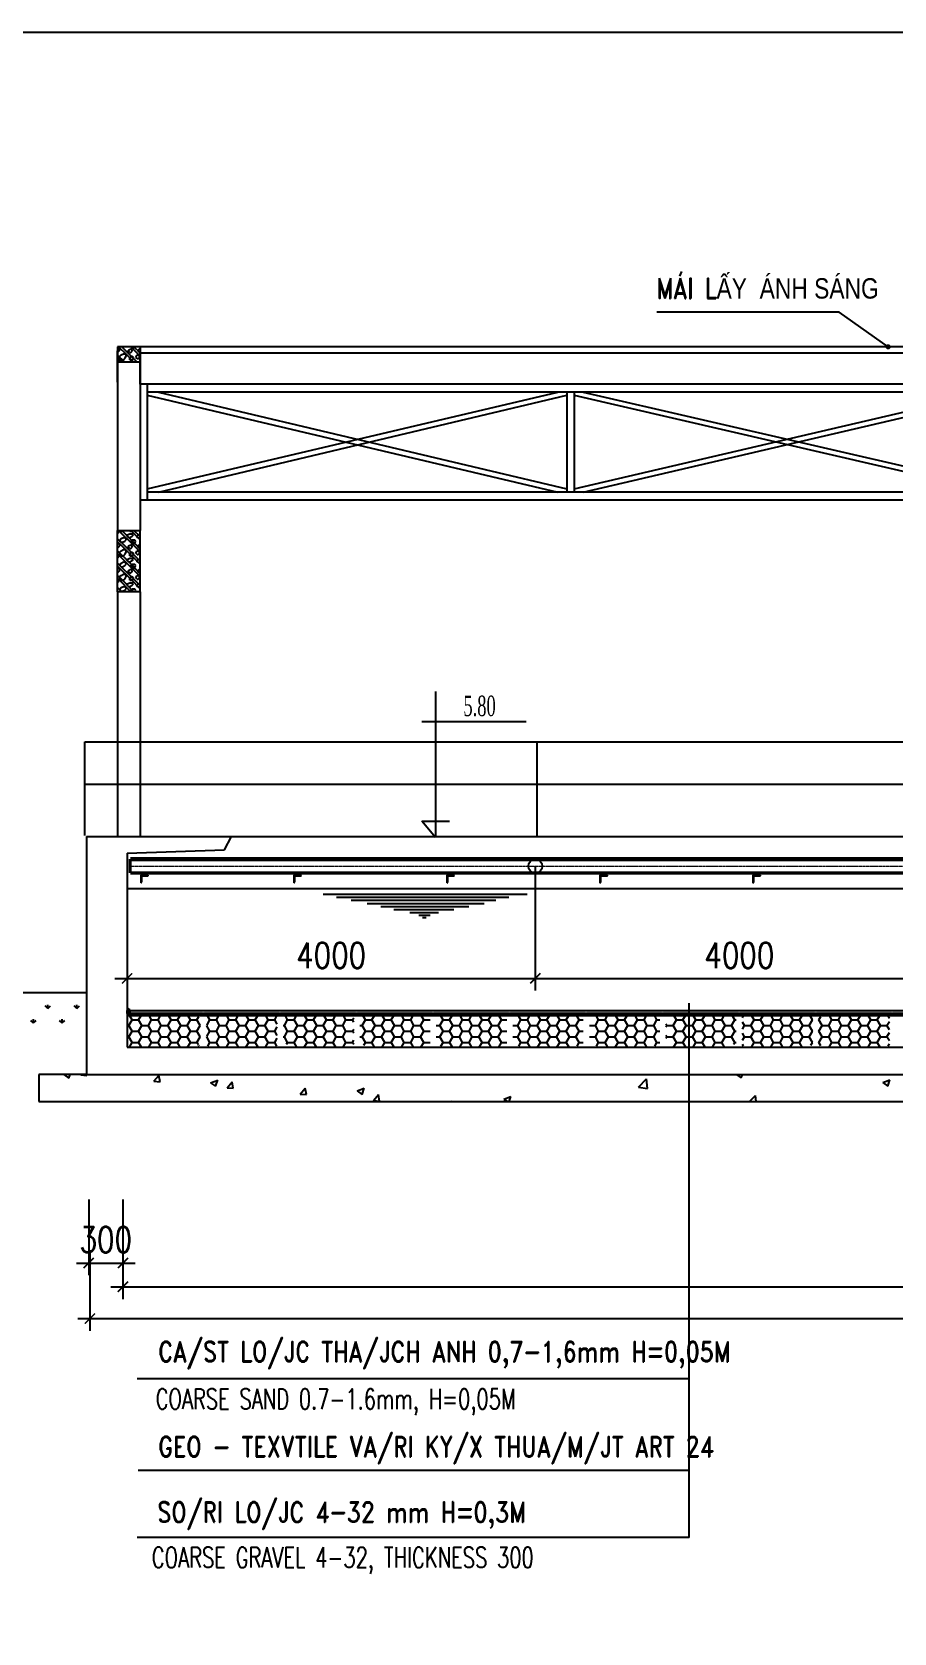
# Model space of a CAD drawing. Header units: millimetres. Extents: x -702765 to 835888, y -645289 to 262.
# Drawn here: x 736861 to 745308, y -291047 to -275353 of the extents above; entities that cross this region are included whole.
import ezdxf
from ezdxf.enums import TextEntityAlignment as Align

# ---------------------------------------------------------------- set-up
doc = ezdxf.new("R2010")
doc.units = ezdxf.units.MM
doc.header["$LTSCALE"] = 0.01
for name, pattern in [('AM_ISO08W050', [18, 12, -1.5, 3, -1.5]), ('AM_ISO08W050x2', [9, 6, -0.75, 1.5, -0.75]), ('CENTER', [2, 1.25, -0.25, 0.25, -0.25])]:
    doc.linetypes.add(name, pattern=pattern)
for name, color, linetype, lineweight in [('AM_0N', 7, 'Continuous', 50), ('AM_7N', 142, 'AM_ISO08W050', 9), ('duong tam', 6, 'CENTER', 9)]:
    doc.layers.add(name, color=color, linetype=linetype, lineweight=lineweight)
for name, color, linetype in [('HACTH', 9, 'Continuous'), ('HATCH', 8, 'Continuous'), ('manh', 8, 'Continuous'), ('TEXT', 2, 'Continuous'), ('THEP', 4, 'Continuous'), ('TUONG', 7, 'Continuous')]:
    doc.layers.add(name, color=color, linetype=linetype)
doc.styles.add('text', font='romans.shx', dxfattribs={"width": 0.8, "bigfont": 'romansvn.shx'})
doc.styles.add('TUYEN', font='vntimeh.shx', dxfattribs={"width": 0.6, "height": 200})
doc.dimstyles.new('1-100', dxfattribs={"dimscale": 100, "dimtxt": 2.5, "dimasz": 1, "dimexe": 1.2, "dimexo": 0, "dimgap": 1, "dimtad": 1, "dimdec": 0, "dimtxsty": 'text', "dimblk": 'ARCHTICK', "dimcen": 2, "dimdle": 1.2, "dimclrd": 1, "dimclre": 1, "dimclrt": 2, "dimadec": 0, "dimazin": 0, "dimtfac": 1, "dimtdec": 0, "dimtix": 1, "dimtmove": 2, "dimatfit": 3, "dimldrblk": 'ARCHTICK', "dimfxl": 0, "dimarcsym": 0})
doc.dimstyles.new('D2', dxfattribs={"dimtxt": 200, "dimasz": 300, "dimexe": 0.18, "dimexo": 6.25, "dimgap": 50, "dimtad": 1, "dimdec": 0, "dimzin": 12, "dimdsep": 46, "dimtxsty": 'TUYEN', "dimcen": 0.09, "dimdle": 80, "dimclrd": 1, "dimclre": 1, "dimclrt": 2, "dimadec": 0, "dimazin": 0, "dimtfac": 0.000899191, "dimtdec": 0, "dimtofl": 0, "dimtmove": 2, "dimatfit": 3, "dimfxl": 0, "dimtolj": 1, "dimtzin": 12, "dimarcsym": 0})
pattern_1 = [(0, (280451.833, -817915.795), (95.25, 54.9926), [63.5, -127]), (120, (280451.833, -817915.795), (-95.2499886, 54.9926197), [63.5, -127]), (60, (280451.833, -817915.795), (1.14e-05, 109.9852197), [-127, 63.5])]
pattern_2 = [(45, (280451.833, -817915.795), (7e-15, 71.842049), [152.4, -50.8]), (135, (280487.754, -817879.874), (7e-15, 71.842049), [152.4, -50.8])]

# ---------------------------------------------------------------- blocks, each defined once
blk = doc.blocks.new('*X5')
at = {"color": 0}
for p, q in [((5515, 34365), (5489, 34392)), ((5515, 34365), (5515, 34403)), ((5515, 34365), (5542, 34392)), ((5798, 34365), (5772, 34392)), ((5798, 34365), (5798, 34403)), ((5798, 34365), (5825, 34392)), ((6081, 34365), (6055, 34392)), ((6081, 34365), (6081, 34403)), ((6081, 34365), (6108, 34392)), ((6364, 34365), (6337, 34392)), ((6364, 34365), (6364, 34403)), ((6364, 34365), (6390, 34392)), ((6647, 34365), (6620, 34392)), ((6647, 34365), (6647, 34403)), ((6647, 34365), (6673, 34392)), ((6930, 34365), (6903, 34392)), ((6930, 34365), (6930, 34403)), ((6930, 34365), (6956, 34392)), ((7212, 34365), (7186, 34392)), ((7212, 34365), (7212, 34403)), ((7212, 34365), (7239, 34392)), ((7495, 34365), (7469, 34392)), ((7495, 34365), (7495, 34403)), ((7495, 34365), (7522, 34392)), ((7778, 34365), (7752, 34392)), ((7778, 34365), (7778, 34403)), ((7778, 34365), (7805, 34392)), ((8061, 34365), (8035, 34392)), ((8061, 34365), (8061, 34403)), ((8061, 34365), (8088, 34392)), ((8344, 34365), (8317, 34392)), ((8344, 34365), (8344, 34403)), ((8344, 34365), (8370, 34392)), ((8627, 34365), (8600, 34392)), ((8627, 34365), (8627, 34403)), ((8627, 34365), (8653, 34392)), ((8910, 34365), (8883, 34392)), ((8910, 34365), (8910, 34403)), ((8910, 34365), (8936, 34392)), ((9192, 34365), (9166, 34392)), ((9192, 34365), (9192, 34403)), ((9192, 34365), (9219, 34392)), ((9475, 34365), (9449, 34392)), ((9475, 34365), (9475, 34403)), ((9475, 34365), (9502, 34392)), ((5374, 34224), (5347, 34250)), ((5374, 34224), (5374, 34261)), ((5374, 34224), (5401, 34250)), ((5657, 34224), (5630, 34250)), ((5657, 34224), (5657, 34261)), ((5657, 34224), (5683, 34250)), ((5940, 34224), (5913, 34250)), ((5940, 34224), (5940, 34261)), ((5940, 34224), (5966, 34250)), ((6223, 34224), (6196, 34250)), ((6223, 34224), (6223, 34261)), ((6223, 34224), (6249, 34250)), ((6505, 34224), (6479, 34250)), ((6505, 34224), (6505, 34261)), ((6505, 34224), (6532, 34250)), ((6788, 34224), (6762, 34250)), ((6788, 34224), (6788, 34261)), ((6788, 34224), (6815, 34250)), ((7071, 34224), (7045, 34250)), ((7071, 34224), (7071, 34261)), ((7071, 34224), (7098, 34250)), ((7354, 34224), (7327, 34250)), ((7354, 34224), (7354, 34261)), ((7354, 34224), (7380, 34250)), ((7637, 34224), (7610, 34250)), ((7637, 34224), (7637, 34261)), ((7637, 34224), (7663, 34250)), ((7920, 34224), (7893, 34250)), ((7920, 34224), (7920, 34261)), ((7920, 34224), (7946, 34250)), ((8202, 34224), (8176, 34250)), ((8202, 34224), (8202, 34261)), ((8202, 34224), (8229, 34250)), ((8485, 34224), (8459, 34250)), ((8485, 34224), (8485, 34261)), ((8485, 34224), (8512, 34250)), ((8768, 34224), (8742, 34250)), ((8768, 34224), (8768, 34261)), ((8768, 34224), (8795, 34250)), ((9051, 34224), (9024, 34250)), ((9051, 34224), (9051, 34261)), ((9051, 34224), (9077, 34250)), ((9334, 34224), (9307, 34250)), ((9334, 34224), (9334, 34261)), ((9334, 34224), (9360, 34250))]:
    blk.add_line(p, q, dxfattribs=at)
blk = doc.blocks.new('_ArchTick')
at = {"color": 0, "linetype": 'ByBlock', "const_width": 0.15}
blk.add_lwpolyline([(-0.5, -0.5), (0.5, 0.5)], dxfattribs=at)
blk = doc.blocks.new('*D16')
at = {"layer": 'Defpoints', "color": 0}
for p in [(737417, -286798), (737752, -286798), (737752, -287420)]:
    blk.add_point(p, dxfattribs=at)
at = {"layer": 'THEP', "color": 1, "lineweight": -2}
for p, q in [((737417, -286798), (737417, -287540)), ((737752, -286798), (737752, -287540)), ((737297, -287420), (737872, -287420))]:
    blk.add_line(p, q, dxfattribs=at)
at = {"layer": 'THEP', "color": 1, "lineweight": -2, "xscale": 100, "yscale": 100, "zscale": 100, "rotation": 180}
blk.add_blockref('_ArchTick', (737417, -287420), dxfattribs=at)
at = {"layer": 'THEP', "color": 1, "lineweight": -2, "xscale": 100, "yscale": 100, "zscale": 100}
blk.add_blockref('_ArchTick', (737752, -287420), dxfattribs=at)
at = {"layer": 'THEP', "color": 2, "insert": (737584, -287191), "char_height": 250, "attachment_point": 5, "style": 'text'}
blk.add_mtext('300', dxfattribs=at)
blk = doc.blocks.new('*D17')
at = {"layer": 'Defpoints', "color": 0}
for p in [(737752, -286798), (761804, -286798), (761804, -287653)]:
    blk.add_point(p, dxfattribs=at)
at = {"layer": 'THEP', "color": 1, "lineweight": -2}
for p, q in [((737752, -286798), (737752, -287773)), ((761804, -286798), (761804, -287773)), ((737632, -287653), (761924, -287653))]:
    blk.add_line(p, q, dxfattribs=at)
at = {"layer": 'THEP', "color": 1, "lineweight": -2, "xscale": 100, "yscale": 100, "zscale": 100, "rotation": 180}
blk.add_blockref('_ArchTick', (737752, -287653), dxfattribs=at)
at = {"layer": 'THEP', "color": 1, "lineweight": -2, "xscale": 100, "yscale": 100, "zscale": 100}
blk.add_blockref('_ArchTick', (761804, -287653), dxfattribs=at)
at = {"layer": 'THEP', "color": 2, "insert": (749778, -287428), "char_height": 250, "attachment_point": 5, "style": 'text'}
blk.add_mtext('24000', dxfattribs=at)
blk = doc.blocks.new('*D22')
at = {"layer": 'Defpoints', "color": 0}
for p in [(737429, -287295), (762139, -287295), (762139, -287964)]:
    blk.add_point(p, dxfattribs=at)
at = {"layer": 'THEP', "color": 1, "lineweight": -2}
for p, q in [((737429, -287295), (737429, -288084)), ((762139, -287295), (762139, -288084)), ((737309, -287964), (762259, -287964))]:
    blk.add_line(p, q, dxfattribs=at)
at = {"layer": 'THEP', "color": 1, "lineweight": -2, "xscale": 100, "yscale": 100, "zscale": 100, "rotation": 180}
blk.add_blockref('_ArchTick', (737429, -287964), dxfattribs=at)
at = {"layer": 'THEP', "color": 1, "lineweight": -2, "xscale": 100, "yscale": 100, "zscale": 100}
blk.add_blockref('_ArchTick', (762139, -287964), dxfattribs=at)
at = {"layer": 'THEP', "color": 2, "insert": (749784, -287739), "char_height": 250, "attachment_point": 5, "style": 'text'}
blk.add_mtext('24600', dxfattribs=at)
blk = doc.blocks.new('*D24')
at = {"layer": 'Defpoints', "color": 0}
for p in [(741793, -283529), (745793, -283529), (745793, -284630)]:
    blk.add_point(p, dxfattribs=at)
at = {"layer": 'THEP', "color": 1, "lineweight": -2}
for p, q in [((741793, -283529), (741793, -284750)), ((745793, -283529), (745793, -284750)), ((741673, -284630), (745913, -284630))]:
    blk.add_line(p, q, dxfattribs=at)
at = {"layer": 'THEP', "color": 1, "lineweight": -2, "xscale": 100, "yscale": 100, "zscale": 100, "rotation": 180}
blk.add_blockref('_ArchTick', (741793, -284630), dxfattribs=at)
at = {"layer": 'THEP', "color": 1, "lineweight": -2, "xscale": 100, "yscale": 100, "zscale": 100}
blk.add_blockref('_ArchTick', (745793, -284630), dxfattribs=at)
at = {"layer": 'THEP', "color": 2, "insert": (743793, -284405), "char_height": 250, "attachment_point": 5, "style": 'text'}
blk.add_mtext('4000', dxfattribs=at)
blk = doc.blocks.new('*D221')
at = {"layer": 'Defpoints', "color": 0}
for p in [(737793, -283529), (741793, -283529), (741793, -284630)]:
    blk.add_point(p, dxfattribs=at)
at = {"layer": 'THEP', "color": 1, "lineweight": -2}
for p, q in [((737793, -283529), (737793, -284750)), ((741793, -283529), (741793, -284750)), ((737673, -284630), (741913, -284630))]:
    blk.add_line(p, q, dxfattribs=at)
at = {"layer": 'THEP', "color": 1, "lineweight": -2, "xscale": 100, "yscale": 100, "zscale": 100, "rotation": 180}
blk.add_blockref('_ArchTick', (737793, -284630), dxfattribs=at)
at = {"layer": 'THEP', "color": 1, "lineweight": -2, "xscale": 100, "yscale": 100, "zscale": 100}
blk.add_blockref('_ArchTick', (741793, -284630), dxfattribs=at)
at = {"layer": 'THEP', "color": 2, "insert": (739793, -284405), "char_height": 250, "attachment_point": 5, "style": 'text'}
blk.add_mtext('4000', dxfattribs=at)

msp = doc.modelspace()

# ---------------------------------------------------------------- hatches: boundary and pattern name
h = msp.add_hatch()
h.set_pattern_fill('ANSI31', color=4, scale=60, style=0)
h.set_pattern_definition([(45, (727666.7546, -336964.555), (-5.3033009, 5.3033009), [])])
h.paths.add_polyline_path([(738001, -283619.4), (738001, -283617.4), (737963.5, -283617.4), (737963.5, -283624.4), (737996, -283624.4, 0.4142136)])
h.paths.add_polyline_path([(737963.5, -283617.4), (737926, -283617.4), (737926, -283692.4), (737928, -283692.4, 0.4142136), (737933, -283687.4), (737933, -283632.4, -0.4142136), (737941, -283624.4), (737963.5, -283624.4)])
h = msp.add_hatch()
h.set_pattern_fill('ANSI31', color=4, scale=60, style=0)
h.set_pattern_definition([(45, (729166.7546, -336964.555), (-5.3033009, 5.3033009), [])])
h.paths.add_polyline_path([(739496, -283624.4, 0.4142136), (739501, -283619.4), (739501, -283617.4), (739463.5, -283617.4), (739463.5, -283624.4)])
h.paths.add_polyline_path([(739426, -283617.4), (739426, -283692.4), (739428, -283692.4, 0.4142136), (739433, -283687.4), (739433, -283632.4, -0.4142136), (739441, -283624.4), (739463.5, -283624.4), (739463.5, -283617.4)])
h = msp.add_hatch()
h.set_pattern_fill('ANSI31', color=4, scale=60, style=0)
h.set_pattern_definition([(45, (730666.7546, -336964.555), (-5.3033009, 5.3033009), [])])
h.paths.add_polyline_path([(740996, -283624.4, 0.4142136), (741001, -283619.4), (741001, -283617.4), (740963.5, -283617.4), (740963.5, -283624.4)])
h.paths.add_polyline_path([(740926, -283617.4), (740926, -283692.4), (740928, -283692.4, 0.4142136), (740933, -283687.4), (740933, -283632.4, -0.4142136), (740941, -283624.4), (740963.5, -283624.4), (740963.5, -283617.4)])
h = msp.add_hatch()
h.set_pattern_fill('ANSI31', color=4, scale=60, style=0)
h.set_pattern_definition([(45, (732166.7546, -336964.555), (-5.3033009, 5.3033009), [])])
h.paths.add_polyline_path([(742496, -283624.4, 0.4142136), (742501, -283619.4), (742501, -283617.4), (742463.5, -283617.4), (742463.5, -283624.4)])
h.paths.add_polyline_path([(742426, -283617.4), (742426, -283692.4), (742428, -283692.4, 0.4142136), (742433, -283687.4), (742433, -283632.4, -0.4142136), (742441, -283624.4), (742463.5, -283624.4), (742463.5, -283617.4)])
h = msp.add_hatch()
h.set_pattern_fill('ANSI31', color=4, scale=60, style=0)
h.set_pattern_definition([(45, (733666.7546, -336964.555), (-5.3033009, 5.3033009), [])])
h.paths.add_polyline_path([(743996, -283624.4, 0.4142136), (744001, -283619.4), (744001, -283617.4), (743963.5, -283617.4), (743963.5, -283624.4)])
h.paths.add_polyline_path([(743926, -283617.4), (743926, -283692.4), (743928, -283692.4, 0.4142136), (743933, -283687.4), (743933, -283632.4, -0.4142136), (743941, -283624.4), (743963.5, -283624.4), (743963.5, -283617.4)])
at = {"layer": 'HACTH'}
h = msp.add_hatch(dxfattribs=at)
h.set_pattern_fill('RUBBLE', color=256, scale=240, style=0)
h.set_pattern_definition([(135, (-205441.66, -121031.56), (-120.01582, 1e-14), [240]), (135, (-205411.66, -121031.56), (-120.01582, 1e-14), [240]), (0, (-205345.66, -121007.56), (240, 240), [12, -72, 12, -144]), (0, (-205225.66, -120995.56), (240, 240), [12, -228]), (0, (-205357.66, -120971.56), (240, 240), [24, -216]), (0, (-205285.66, -120959.56), (240, 240), [12, -228]), (0, (-205393.66, -120947.56), (240, 240), [12, -228]), (0, (-205297.66, -120923.56), (240, 240), [24, -216]), (0, (-205381.66, -120911.56), (240, 240), [24, -84, 12, -120]), (0, (-205381.66, -120887.56), (240, 240), [24, -132, 24, -60]), (0, (-205309.66, -120875.56), (240, 240), [12, -228]), (0, (-205309.66, -120839.56), (240, 240), [12, -228]), (0, (-205441.66, -120827.56), (240, 240), [12, -228]), (0, (-205381.66, -120815.56), (240, 240), [12, -84, 24, -120]), (90, (-205417.66, -120971.56), (-240, 240), [12, -108, 12, -108]), (90, (-205405.66, -120935.56), (-240, 240), [12, -228]), (90, (-205393.66, -120803.56), (-240, 240), [12, -228]), (90, (-205381.66, -120887.56), (-240, 240), [24, -216]), (90, (-205369.66, -120995.56), (-240, 240), [12, -228]), (90, (-205357.66, -120803.56), (-240, 240), [12, -228]), (90, (-205345.66, -120875.56), (-240, 240), [12, -228]), (90, (-205309.66, -120947.56), (-240, 240), [12, -228]), (90, (-205297.66, -120803.56), (-240, 240), [12, -228]), (90, (-205285.66, -120863.56), (-240, 240), [12, -228]), (90, (-205273.66, -120911.56), (-240, 240), [24, -216]), (90, (-205261.66, -120947.56), (-240, 240), [12, -228]), (90, (-205249.66, -120899.56), (-240, 240), [12, -228]), (90, (-205237.66, -121031.56), (-240, 240), [12, -144, 24, -60]), (45, (-205441.66, -120887.56), (3e-14, 240), [16.968, -84.852, 16.968, -118.7928, 16.968, -84.862455]), (45, (-205369.66, -120983.56), (3e-14, 240), [16.968, -118.7928, 16.968, -33.936, 16.968, -135.778455]), (45, (-205429.66, -120983.56), (3e-14, 240), [16.970563, -220.61736, 33.94104, -67.882316]), (45, (-205357.66, -120935.56), (3e-14, 240), [16.97056, -67.882248, 16.97056, -237.587885]), (45, (-205357.66, -120887.56), (3e-14, 240), [16.97056, -322.440694]), (45, (-205309.66, -120935.56), (3e-14, 240), [16.97056, -322.440694]), (45, (-205261.66, -120911.56), (3e-14, 240), [16.97056, -322.440694]), (45, (-205297.66, -121031.56), (3e-14, 240), [16.97056, -322.440694]), (135, (-205357.66, -121031.56), (-240, 3e-14), [16.97056, -322.440694]), (135, (-205237.66, -121019.56), (-240, 3e-14), [16.970544, -237.58788, 16.970544, -67.882287]), (135, (-205309.66, -120875.56), (-240, 3e-14), [16.97056, -322.440694]), (135, (-205381.66, -120815.56), (-240, 3e-14), [16.97056, -322.440694]), (135, (-205225.66, -120995.56), (-240, 3e-14), [16.97056, -322.440694]), (135, (-205321.66, -120983.56), (-240, 3e-14), [16.97056, -322.440694]), (135, (-205345.66, -120863.56), (-240, 3e-14), [16.97056, -322.440694]), (135, (-205225.66, -120887.56), (-240, 3e-14), [16.97056, -322.440694]), (135, (-205261.66, -120935.56), (-240, 3e-14), [16.97056, -322.440694]), (135, (-205345.66, -120923.56), (-240, 3e-14), [16.97056, -322.440694]), (135, (-205393.66, -120947.56), (-240, 3e-14), [16.9704, -169.705627, 16.9704, -135.764828]), (135, (-205249.66, -120887.56), (-240, 3e-14), [16.970544, -33.941127, 16.970544, -271.52904]), (26.565051, (-205285.66, -121019.56), (240, 1e-07), [26.832, -134.16, 26.832, -348.832314]), (26.565051, (-205225.66, -120959.56), (240, 1e-07), [26.832, -241.488, 26.832, -241.504315]), (26.565051, (-205213.66, -120995.56), (240, 1e-07), [26.832814, -509.8235]), (26.565051, (-205405.66, -120923.56), (240, 1e-07), [26.832814, -509.8235]), (26.565051, (-205381.66, -120863.56), (240, 1e-07), [26.832814, -509.8235]), (26.565051, (-205393.66, -121031.56), (240, 1e-07), [26.832814, -509.8235]), (63.434949, (-205321.66, -120863.56), (1e-08, 240), [26.832814, -509.8235]), (63.434949, (-205333.66, -121007.56), (1e-08, 240), [26.832814, -509.8235]), (63.434949, (-205237.66, -120983.56), (1e-08, 240), [26.832814, -509.8235]), (63.434949, (-205429.66, -120875.56), (1e-08, 240), [26.832814, -509.8235]), (153.434949, (-205285.66, -120959.56), (-240, 1e-08), [26.832814, -509.8235]), (153.434949, (-205345.66, -121007.56), (-240, 1e-08), [26.832814, -509.8235]), (153.434949, (-205417.66, -120959.56), (-240, 1e-08), [26.832814, -509.8235])])
h.paths.add_polyline_path([(737920.4, -278439.4), (737700.4, -278439.4), (737700.4, -278589.4), (737920.4, -278589.4)])
h.paths.add_polyline_path([(737920.4, -280239.4), (737700.4, -280239.4), (737700.4, -280839.4), (737920.4, -280839.4)])
at = {"layer": 'HACTH', "linetype": 'Continuous'}
h = msp.add_hatch(dxfattribs=at)
h.set_pattern_fill('AR-SAND', color=256, scale=0.2, style=0)
h.set_pattern_definition([(37.5, (280451.833, -817915.7954), (-0.32000626, 9.78826475), [0, -7.7216, 0, -8.636, 0, -8.255]), (7.5, (280451.833, -817915.795), (8.99046566, 14.336502), [0, -4.1656, 0, -6.9596, 0, -2.667]), (327.5, (280445.585, -817915.7954), (15.8198474, 0.02874369), [0, -2.54, 0, -9.144, 0, -11.938]), (317.5, (280445.585, -817915.795), (15.27112905, 4.45858647), [0, -1.27, 0, -5.9944, 0, -6.858])])
h.paths.add_polyline_path([(752031.9, -284957.5, -0.0388258), (752032.6, -284957.1), (752033.5, -284956.6), (752043.5, -284956.6), (752043.5, -284944.7), (737793.5, -284944.7), (737793.5, -284974.6), (752013.5, -284974.6), (752013.5, -284964.6), (752031.9, -284964.6)])
h.paths.add_polyline_path([(751305, -284957.5, 0.0388258), (751304.3, -284957.1)], flags=16)
h.paths.add_polyline_path([(751302.6, -284963.8), (751302.6, -284964.6), (751299.7, -284964.6), (751287.2, -284964.6), (751284.3, -284964.6), (751284.3, -284963.8), (751281.9, -284963.8), (751281.9, -284957.5, -0.0388258), (751282.6, -284957.1), (751283.5, -284956.6), (751299.3, -284956.6), (751299.3, -284963.8)], flags=16)
h.paths.add_polyline_path([(750555, -284957.5, 0.0388258), (750554.3, -284957.1)], flags=16)
h.paths.add_polyline_path([(750552.6, -284963.8), (750552.6, -284964.6), (750549.7, -284964.6), (750537.2, -284964.6), (750534.3, -284964.6), (750534.3, -284963.8), (750531.9, -284963.8), (750531.9, -284957.5, -0.0388258), (750532.6, -284957.1), (750533.5, -284956.6), (750549.3, -284956.6), (750549.3, -284963.8)], flags=16)
h.paths.add_polyline_path([(749805, -284957.5, 0.0388258), (749804.3, -284957.1)], flags=16)
h.paths.add_polyline_path([(749802.6, -284963.8), (749802.6, -284964.6), (749799.7, -284964.6), (749787.2, -284964.6), (749784.3, -284964.6), (749784.3, -284963.8), (749781.9, -284963.8), (749781.9, -284957.5, -0.0388258), (749782.6, -284957.1), (749783.5, -284956.6), (749799.3, -284956.6), (749799.3, -284963.8)], flags=16)
h.paths.add_polyline_path([(749055, -284957.5, 0.0388258), (749054.3, -284957.1)], flags=16)
h.paths.add_polyline_path([(749052.6, -284963.8), (749052.6, -284964.6), (749049.7, -284964.6), (749037.2, -284964.6), (749034.3, -284964.6), (749034.3, -284963.8), (749031.9, -284963.8), (749031.9, -284957.5, -0.0388258), (749032.6, -284957.1), (749033.5, -284956.6), (749049.3, -284956.6), (749049.3, -284963.8)], flags=16)
h.paths.add_polyline_path([(748305, -284957.5, 0.0388258), (748304.3, -284957.1)], flags=16)
h.paths.add_polyline_path([(748302.6, -284963.8), (748302.6, -284964.6), (748299.7, -284964.6), (748287.2, -284964.6), (748284.3, -284964.6), (748284.3, -284963.8), (748281.9, -284963.8), (748281.9, -284957.5, -0.0388258), (748282.6, -284957.1), (748283.5, -284956.6), (748299.3, -284956.6), (748299.3, -284963.8)], flags=16)
h.paths.add_polyline_path([(747555, -284957.5, 0.0388258), (747554.3, -284957.1)], flags=16)
h.paths.add_polyline_path([(747552.6, -284963.8), (747552.6, -284964.6), (747549.7, -284964.6), (747537.2, -284964.6), (747534.3, -284964.6), (747534.3, -284963.8), (747531.9, -284963.8), (747531.9, -284957.5, -0.0388258), (747532.6, -284957.1), (747533.5, -284956.6), (747549.3, -284956.6), (747549.3, -284963.8)], flags=16)
h.paths.add_polyline_path([(746805, -284957.5, 0.0388258), (746804.3, -284957.1)], flags=16)
h.paths.add_polyline_path([(746802.6, -284963.8), (746802.6, -284964.6), (746799.7, -284964.6), (746787.2, -284964.6), (746784.3, -284964.6), (746784.3, -284963.8), (746781.9, -284963.8), (746781.9, -284957.5, -0.0388258), (746782.6, -284957.1), (746783.5, -284956.6), (746799.3, -284956.6), (746799.3, -284963.8)], flags=16)
h.paths.add_polyline_path([(746055, -284957.5, 0.0388258), (746054.3, -284957.1)], flags=16)
h.paths.add_polyline_path([(746052.6, -284963.8), (746052.6, -284964.6), (746049.7, -284964.6), (746037.2, -284964.6), (746034.3, -284964.6), (746034.3, -284963.8), (746031.9, -284963.8), (746031.9, -284957.5, -0.0388258), (746032.6, -284957.1), (746033.5, -284956.6), (746049.3, -284956.6), (746049.3, -284963.8)], flags=16)
h.paths.add_polyline_path([(745305, -284957.5, 0.0388258), (745304.3, -284957.1)], flags=16)
h.paths.add_polyline_path([(745302.6, -284963.8), (745302.6, -284964.6), (745299.7, -284964.6), (745287.2, -284964.6), (745284.3, -284964.6), (745284.3, -284963.8), (745281.9, -284963.8), (745281.9, -284957.5, -0.0388258), (745282.6, -284957.1), (745283.5, -284956.6), (745299.3, -284956.6), (745299.3, -284963.8)], flags=16)
h.paths.add_polyline_path([(744555, -284957.5, 0.0388258), (744554.3, -284957.1)], flags=16)
h.paths.add_polyline_path([(744552.6, -284963.8), (744552.6, -284964.6), (744549.7, -284964.6), (744537.2, -284964.6), (744534.3, -284964.6), (744534.3, -284963.8), (744531.9, -284963.8), (744531.9, -284957.5, -0.0388258), (744532.6, -284957.1), (744533.5, -284956.6), (744549.3, -284956.6), (744549.3, -284963.8)], flags=16)
h.paths.add_polyline_path([(743805, -284957.5, 0.0388258), (743804.3, -284957.1)], flags=16)
h.paths.add_polyline_path([(743802.6, -284963.8), (743802.6, -284964.6), (743799.7, -284964.6), (743787.2, -284964.6), (743784.3, -284964.6), (743784.3, -284963.8), (743781.9, -284963.8), (743781.9, -284957.5, -0.0388258), (743782.6, -284957.1), (743783.5, -284956.6), (743799.3, -284956.6), (743799.3, -284963.8)], flags=16)
h.paths.add_polyline_path([(743055, -284957.5, 0.0388258), (743054.3, -284957.1)], flags=16)
h.paths.add_polyline_path([(743052.6, -284963.8), (743052.6, -284964.6), (743049.7, -284964.6), (743037.2, -284964.6), (743034.3, -284964.6), (743034.3, -284963.8), (743031.9, -284963.8), (743031.9, -284957.5, -0.0388258), (743032.6, -284957.1), (743033.5, -284956.6), (743049.3, -284956.6), (743049.3, -284963.8)], flags=16)
h.paths.add_polyline_path([(742305, -284957.5, 0.0388258), (742304.3, -284957.1)], flags=16)
h.paths.add_polyline_path([(742302.6, -284963.8), (742302.6, -284964.6), (742299.7, -284964.6), (742287.2, -284964.6), (742284.3, -284964.6), (742284.3, -284963.8), (742281.9, -284963.8), (742281.9, -284957.5, -0.0388258), (742282.6, -284957.1), (742283.5, -284956.6), (742299.3, -284956.6), (742299.3, -284963.8)], flags=16)
h.paths.add_polyline_path([(741555, -284957.5, 0.0388258), (741554.3, -284957.1)], flags=16)
h.paths.add_polyline_path([(741552.6, -284963.8), (741552.6, -284964.6), (741549.7, -284964.6), (741537.2, -284964.6), (741534.3, -284964.6), (741534.3, -284963.8), (741531.9, -284963.8), (741531.9, -284957.5, -0.0388258), (741532.6, -284957.1), (741533.5, -284956.6), (741549.3, -284956.6), (741549.3, -284963.8)], flags=16)
h.paths.add_polyline_path([(740805, -284957.5, 0.0388258), (740804.3, -284957.1)], flags=16)
h.paths.add_polyline_path([(740802.6, -284963.8), (740802.6, -284964.6), (740799.7, -284964.6), (740787.2, -284964.6), (740784.3, -284964.6), (740784.3, -284963.8), (740781.9, -284963.8), (740781.9, -284957.5, -0.0388258), (740782.6, -284957.1), (740783.5, -284956.6), (740799.3, -284956.6), (740799.3, -284963.8)], flags=16)
h.paths.add_polyline_path([(740055, -284957.5, 0.0388258), (740054.3, -284957.1)], flags=16)
h.paths.add_polyline_path([(740052.6, -284963.8), (740052.6, -284964.6), (740049.7, -284964.6), (740037.2, -284964.6), (740034.3, -284964.6), (740034.3, -284963.8), (740031.9, -284963.8), (740031.9, -284957.5, -0.0388258), (740032.6, -284957.1), (740033.5, -284956.6), (740049.3, -284956.6), (740049.3, -284963.8)], flags=16)
h.paths.add_polyline_path([(739305, -284957.5, 0.0388258), (739304.3, -284957.1)], flags=16)
h.paths.add_polyline_path([(739302.6, -284963.8), (739302.6, -284964.6), (739299.7, -284964.6), (739287.2, -284964.6), (739284.3, -284964.6), (739284.3, -284963.8), (739281.9, -284963.8), (739281.9, -284957.5, -0.0388258), (739282.6, -284957.1), (739283.5, -284956.6), (739299.3, -284956.6), (739299.3, -284963.8)], flags=16)
h.paths.add_polyline_path([(738555, -284957.5, 0.0388258), (738554.3, -284957.1)], flags=16)
h.paths.add_polyline_path([(738552.6, -284963.8), (738552.6, -284964.6), (738549.7, -284964.6), (738537.2, -284964.6), (738534.3, -284964.6), (738534.3, -284963.8), (738531.9, -284963.8), (738531.9, -284957.5, -0.0388258), (738532.6, -284957.1), (738533.5, -284956.6), (738549.3, -284956.6), (738549.3, -284963.8)], flags=16)
h.paths.add_polyline_path([(737812.6, -284961.3, 0.0387523), (737813, -284960.6)], flags=16)
h.paths.add_polyline_path([(737804.9, -284961.3, -0.3099196), (737804.9, -284955.5, 0.2679492), (737804.5, -284960.6)], flags=16)
h = msp.add_hatch(dxfattribs=at)
h.set_pattern_fill('AR-HBONE', color=256, scale=0.5, style=0)
h.set_pattern_definition(pattern_2)
h.paths.add_polyline_path([(737793.5, -284974.7), (737793.5, -284984.6), (738543.5, -284984.6), (738543.5, -284974.7)])
h = msp.add_hatch(dxfattribs=at)
h.set_pattern_fill('AR-HBONE', color=256, scale=0.5, style=0)
h.set_pattern_definition(pattern_2)
h.paths.add_polyline_path([(739293.5, -284984.6), (739293.5, -284974.7), (738543.5, -284974.7), (738543.5, -284984.6)])
h = msp.add_hatch(dxfattribs=at)
h.set_pattern_fill('AR-HBONE', color=256, scale=0.5, style=0)
h.set_pattern_definition(pattern_2)
h.paths.add_polyline_path([(740043.5, -284974.7), (739293.5, -284974.7), (739293.5, -284984.6), (740043.5, -284984.6)])
h = msp.add_hatch(dxfattribs=at)
h.set_pattern_fill('AR-HBONE', color=256, scale=0.5, style=0)
h.set_pattern_definition(pattern_2)
h.paths.add_polyline_path([(740793.5, -284984.6), (740793.5, -284974.7), (740043.5, -284974.7), (740043.5, -284984.6)])
h = msp.add_hatch(dxfattribs=at)
h.set_pattern_fill('AR-HBONE', color=256, scale=0.5, style=0)
h.set_pattern_definition(pattern_2)
h.paths.add_polyline_path([(741543.5, -284974.7), (740793.5, -284974.7), (740793.5, -284984.6), (741543.5, -284984.6)])
h = msp.add_hatch(dxfattribs=at)
h.set_pattern_fill('AR-HBONE', color=256, scale=0.5, style=0)
h.set_pattern_definition(pattern_2)
h.paths.add_polyline_path([(742293.5, -284974.7), (741543.5, -284974.7), (741543.5, -284984.6), (742293.5, -284984.6)])
h = msp.add_hatch(dxfattribs=at)
h.set_pattern_fill('AR-HBONE', color=256, scale=0.5, style=0)
h.set_pattern_definition(pattern_2)
h.paths.add_polyline_path([(743043.5, -284974.7), (742293.5, -284974.7), (742293.5, -284984.6), (743043.5, -284984.6)])
h = msp.add_hatch(dxfattribs=at)
h.set_pattern_fill('AR-HBONE', color=256, scale=0.5, style=0)
h.set_pattern_definition(pattern_2)
h.paths.add_polyline_path([(743793.5, -284974.7), (743043.5, -284974.7), (743043.5, -284984.6), (743793.5, -284984.6)])
h = msp.add_hatch(dxfattribs=at)
h.set_pattern_fill('AR-HBONE', color=256, scale=0.5, style=0)
h.set_pattern_definition(pattern_2)
h.paths.add_polyline_path([(744543.5, -284974.7), (743793.5, -284974.7), (743793.5, -284984.6), (744543.5, -284984.6)])
h = msp.add_hatch(dxfattribs=at)
h.set_pattern_fill('AR-HBONE', color=256, scale=0.5, style=0)
h.set_pattern_definition(pattern_2)
h.paths.add_polyline_path([(745293.5, -284974.7), (744543.5, -284974.7), (744543.5, -284984.6), (745293.5, -284984.6)])
h = msp.add_hatch(dxfattribs=at)
h.set_pattern_fill('AR-HBONE', color=256, scale=0.5, style=0)
h.set_pattern_definition(pattern_2)
h.paths.add_polyline_path([(746043.5, -284974.7), (745293.5, -284974.7), (745293.5, -284984.6), (746043.5, -284984.6)])
h = msp.add_hatch(dxfattribs=at)
h.set_pattern_fill('HONEY', color=256, scale=20, style=0)
h.set_pattern_definition(pattern_1)
h.paths.add_polyline_path([(738513.5, -285004.6), (738443.5, -285004.6), (738443.5, -284994.6), (737793.5, -284994.6), (737793.5, -285304.6), (738443.5, -285304.6), (738443.5, -285294.6), (738471.9, -285294.6), (738471.9, -285284.1), (738477.2, -285284.1), (738477.2, -285275.9), (738489.7, -285275.9), (738489.7, -285284.1), (738495, -285284.1), (738495, -285294.6), (738513.5, -285294.6)])
h = msp.add_hatch(dxfattribs=at)
h.set_pattern_fill('HONEY', color=256, scale=20, style=0)
h.set_pattern_definition(pattern_1)
h.paths.add_polyline_path([(739263.5, -285004.6), (739193.5, -285004.6), (739193.5, -284994.6), (738643.5, -284994.6), (738643.5, -285004.6), (738573.5, -285004.6), (738573.5, -285294.6), (738591.9, -285294.6), (738591.9, -285284.1), (738597.2, -285284.1), (738597.2, -285275.9), (738609.7, -285275.9), (738609.7, -285284.1), (738615, -285284.1), (738615, -285294.6), (738643.5, -285294.6), (738643.5, -285304.6), (739193.5, -285304.6), (739193.5, -285294.6), (739221.9, -285294.6), (739221.9, -285284.1), (739227.2, -285284.1), (739227.2, -285275.9), (739239.7, -285275.9), (739239.7, -285284.1), (739245, -285284.1), (739245, -285294.6), (739263.5, -285294.6)])
h = msp.add_hatch(dxfattribs=at)
h.set_pattern_fill('HONEY', color=256, scale=20, style=0)
h.set_pattern_definition(pattern_1)
h.paths.add_polyline_path([(740013.5, -285004.6), (739943.5, -285004.6), (739943.5, -284994.6), (739393.5, -284994.6), (739393.5, -285004.6), (739323.5, -285004.6), (739323.5, -285294.6), (739341.9, -285294.6), (739341.9, -285284.1), (739347.2, -285284.1), (739347.2, -285275.9), (739359.7, -285275.9), (739359.7, -285284.1), (739365, -285284.1), (739365, -285294.6), (739393.5, -285294.6), (739393.5, -285304.6), (739943.5, -285304.6), (739943.5, -285294.6), (739971.9, -285294.6), (739971.9, -285284.1), (739977.2, -285284.1), (739977.2, -285275.9), (739989.7, -285275.9), (739989.7, -285284.1), (739995, -285284.1), (739995, -285294.6), (740013.5, -285294.6)])
h = msp.add_hatch(dxfattribs=at)
h.set_pattern_fill('HONEY', color=256, scale=20, style=0)
h.set_pattern_definition(pattern_1)
h.paths.add_polyline_path([(740763.5, -285004.6), (740693.5, -285004.6), (740693.5, -284994.6), (740143.5, -284994.6), (740143.5, -285004.6), (740073.5, -285004.6), (740073.5, -285294.6), (740091.9, -285294.6), (740091.9, -285284.1), (740097.2, -285284.1), (740097.2, -285275.9), (740109.7, -285275.9), (740109.7, -285284.1), (740115, -285284.1), (740115, -285294.6), (740143.5, -285294.6), (740143.5, -285304.6), (740693.5, -285304.6), (740693.5, -285294.6), (740721.9, -285294.6), (740721.9, -285284.1), (740727.2, -285284.1), (740727.2, -285275.9), (740739.7, -285275.9), (740739.7, -285284.1), (740745, -285284.1), (740745, -285294.6), (740763.5, -285294.6)])
h = msp.add_hatch(dxfattribs=at)
h.set_pattern_fill('HONEY', color=256, scale=20, style=0)
h.set_pattern_definition(pattern_1)
h.paths.add_polyline_path([(741513.5, -285004.6), (741443.5, -285004.6), (741443.5, -284994.6), (740893.5, -284994.6), (740893.5, -285004.6), (740823.5, -285004.6), (740823.5, -285294.6), (740841.9, -285294.6), (740841.9, -285284.1), (740847.2, -285284.1), (740847.2, -285275.9), (740859.7, -285275.9), (740859.7, -285284.1), (740865, -285284.1), (740865, -285294.6), (740893.5, -285294.6), (740893.5, -285304.6), (741443.5, -285304.6), (741443.5, -285294.6), (741471.9, -285294.6), (741471.9, -285284.1), (741477.2, -285284.1), (741477.2, -285275.9), (741489.7, -285275.9), (741489.7, -285284.1), (741495, -285284.1), (741495, -285294.6), (741513.5, -285294.6)])
h = msp.add_hatch(dxfattribs=at)
h.set_pattern_fill('HONEY', color=256, scale=20, style=0)
h.set_pattern_definition(pattern_1)
h.paths.add_polyline_path([(742263.5, -285004.6), (742193.5, -285004.6), (742193.5, -284994.6), (741643.5, -284994.6), (741643.5, -285004.6), (741573.5, -285004.6), (741573.5, -285294.6), (741591.9, -285294.6), (741591.9, -285284.1), (741597.2, -285284.1), (741597.2, -285275.9), (741609.7, -285275.9), (741609.7, -285284.1), (741615, -285284.1), (741615, -285294.6), (741643.5, -285294.6), (741643.5, -285304.6), (742193.5, -285304.6), (742193.5, -285294.6), (742221.9, -285294.6), (742221.9, -285284.1), (742227.2, -285284.1), (742227.2, -285275.9), (742239.7, -285275.9), (742239.7, -285284.1), (742245, -285284.1), (742245, -285294.6), (742263.5, -285294.6)])
h = msp.add_hatch(dxfattribs=at)
h.set_pattern_fill('HONEY', color=256, scale=20, style=0)
h.set_pattern_definition(pattern_1)
h.paths.add_polyline_path([(743013.5, -285004.6), (742943.5, -285004.6), (742943.5, -284994.6), (742393.5, -284994.6), (742393.5, -285004.6), (742323.5, -285004.6), (742323.5, -285294.6), (742341.9, -285294.6), (742341.9, -285284.1), (742347.2, -285284.1), (742347.2, -285275.9), (742359.7, -285275.9), (742359.7, -285284.1), (742365, -285284.1), (742365, -285294.6), (742393.5, -285294.6), (742393.5, -285304.6), (742943.5, -285304.6), (742943.5, -285294.6), (742971.9, -285294.6), (742971.9, -285284.1), (742977.2, -285284.1), (742977.2, -285275.9), (742989.7, -285275.9), (742989.7, -285284.1), (742995, -285284.1), (742995, -285294.6), (743013.5, -285294.6)])
h = msp.add_hatch(dxfattribs=at)
h.set_pattern_fill('HONEY', color=256, scale=20, style=0)
h.set_pattern_definition(pattern_1)
h.paths.add_polyline_path([(743763.5, -285004.6), (743693.5, -285004.6), (743693.5, -284994.6), (743143.5, -284994.6), (743143.5, -285004.6), (743073.5, -285004.6), (743073.5, -285294.6), (743091.9, -285294.6), (743091.9, -285284.1), (743097.2, -285284.1), (743097.2, -285275.9), (743109.7, -285275.9), (743109.7, -285284.1), (743115, -285284.1), (743115, -285294.6), (743143.5, -285294.6), (743143.5, -285304.6), (743693.5, -285304.6), (743693.5, -285294.6), (743721.9, -285294.6), (743721.9, -285284.1), (743727.2, -285284.1), (743727.2, -285275.9), (743739.7, -285275.9), (743739.7, -285284.1), (743745, -285284.1), (743745, -285294.6), (743763.5, -285294.6)])
h = msp.add_hatch(dxfattribs=at)
h.set_pattern_fill('HONEY', color=256, scale=20, style=0)
h.set_pattern_definition(pattern_1)
h.paths.add_polyline_path([(744513.5, -285004.6), (744443.5, -285004.6), (744443.5, -284994.6), (743893.5, -284994.6), (743893.5, -285004.6), (743823.5, -285004.6), (743823.5, -285294.6), (743841.9, -285294.6), (743841.9, -285284.1), (743847.2, -285284.1), (743847.2, -285275.9), (743859.7, -285275.9), (743859.7, -285284.1), (743865, -285284.1), (743865, -285294.6), (743893.5, -285294.6), (743893.5, -285304.6), (744443.5, -285304.6), (744443.5, -285294.6), (744471.9, -285294.6), (744471.9, -285284.1), (744477.2, -285284.1), (744477.2, -285275.9), (744489.7, -285275.9), (744489.7, -285284.1), (744495, -285284.1), (744495, -285294.6), (744513.5, -285294.6)])
h = msp.add_hatch(dxfattribs=at)
h.set_pattern_fill('HONEY', color=256, scale=20, style=0)
h.set_pattern_definition(pattern_1)
h.paths.add_polyline_path([(745263.5, -285004.6), (745193.5, -285004.6), (745193.5, -284994.6), (744643.5, -284994.6), (744643.5, -285004.6), (744573.5, -285004.6), (744573.5, -285294.6), (744591.9, -285294.6), (744591.9, -285284.1), (744597.2, -285284.1), (744597.2, -285275.9), (744609.7, -285275.9), (744609.7, -285284.1), (744615, -285284.1), (744615, -285294.6), (744643.5, -285294.6), (744643.5, -285304.6), (745193.5, -285304.6), (745193.5, -285294.6), (745221.9, -285294.6), (745221.9, -285284.1), (745227.2, -285284.1), (745227.2, -285275.9), (745239.7, -285275.9), (745239.7, -285284.1), (745245, -285284.1), (745245, -285294.6), (745263.5, -285294.6)])

# ---------------------------------------------------------------- linework, layer by layer
at = {"color": 9, "linetype": 'Continuous'}
for p, q in [((737920.4, -278439.4), (737920.4, -278500.6)), ((737920.4, -278806.4), (737920.4, -278500.6)), ((737920.4, -278806.4), (737920.4, -279939.4))]:
    msp.add_line(p, q, dxfattribs=at)
for p, q in [((740816.3, -281816.3), (740816.3, -283249.8)), ((740681.7, -282111.8), (741705.2, -282111.8)), ((737379.2, -283228.5), (737379.2, -282312.6)), ((737379.2, -282312.6), (762125.2, -282312.6)), ((741807.2, -282317.6), (741807.2, -283239.4)), ((737373.3, -282727.7), (762125.2, -282727.7)), ((740816.3, -283249.8), (740681.7, -283088.3)), ((740681.7, -283088.3), (740951, -283088.3)), ((737393.5, -283239.4), (737393.5, -285571)), ((737393.5, -283239.4), (762125.5, -283239.4)), ((738748.6, -283369.5), (738815.7, -283240.7)), ((737793.5, -283401.9), (738748.6, -283369.5)), ((737793.5, -283401.9), (737793.5, -285304.6)), ((737793.5, -283749.8), (761792.2, -283749.8)), ((737393.5, -284771.6), (732993.7, -284771.6)), ((743301, -290110.6), (743301, -284873.6)), ((737393.5, -285571), (736926.9, -285571)), ((736926.9, -285571), (736926.9, -285837.5)), ((737393.5, -285571), (752792.7, -285571)), ((736926.9, -285837.5), (752792.7, -285837.5)), ((743301, -288553.9), (737890.8, -288553.9)), ((743301, -289453.9), (737903, -289453.9)), ((743301, -290110.6), (737890.8, -290110.6))]:
    msp.add_line(p, q)
at = {"color": 2}
for p, q in [((737926, -283617.4), (737926, -283692.4)), ((737926, -283617.4), (738001, -283617.4)), ((737926, -283692.4), (737928, -283692.4)), ((737933, -283632.4), (737933, -283687.4)), ((737941, -283624.4), (737996, -283624.4)), ((738001, -283617.4), (738001, -283619.4)), ((739426, -283617.4), (739501, -283617.4)), ((739426, -283617.4), (739426, -283692.4)), ((739426, -283692.4), (739428, -283692.4)), ((739433, -283632.4), (739433, -283687.4)), ((739441, -283624.4), (739496, -283624.4)), ((739501, -283617.4), (739501, -283619.4)), ((740926, -283617.4), (741001, -283617.4)), ((740926, -283617.4), (740926, -283692.4)), ((740933, -283632.4), (740933, -283687.4)), ((740941, -283624.4), (740996, -283624.4)), ((741001, -283617.4), (741001, -283619.4)), ((742426, -283617.4), (742501, -283617.4)), ((742426, -283617.4), (742426, -283692.4)), ((742426, -283692.4), (742428, -283692.4)), ((742433, -283632.4), (742433, -283687.4)), ((742441, -283624.4), (742496, -283624.4)), ((742501, -283617.4), (742501, -283619.4)), ((743926, -283617.4), (744001, -283617.4)), ((743926, -283617.4), (743926, -283692.4)), ((743926, -283692.4), (743928, -283692.4)), ((743933, -283632.4), (743933, -283687.4)), ((743941, -283624.4), (743996, -283624.4)), ((744001, -283617.4), (744001, -283619.4))]:
    msp.add_line(p, q, dxfattribs=at)
at = {"linetype": 'Continuous'}
for p, q in [((737793.5, -284974.7), (752792.7, -284974.7)), ((737793.5, -284984.6), (752792.7, -284984.6)), ((737793.5, -284994.6), (752792.7, -284994.6)), ((737793.5, -285304.6), (752792.7, -285304.6))]:
    msp.add_line(p, q, dxfattribs=at)
at = {"color": 0}
for p, q in [((737173.5, -285573.6), (737180.1, -285571)), ((737173.5, -285573.6), (737223.3, -285607.1)), ((737223.3, -285607.1), (737235.4, -285571)), ((737338.7, -285575.8), (737342.7, -285571)), ((737338.7, -285575.8), (737398.4, -285581)), ((737398.5, -285581), (737396.6, -285571)), ((738055.9, -285638.5), (738104.1, -285581.1)), ((738115.7, -285643.8), (738104.2, -285581.1)), ((742805, -285694.9), (742882.9, -285613.7)), ((742894, -285708.7), (742883, -285613.7)), ((743762.3, -285571.4), (743763.1, -285571)), ((743762.3, -285571.4), (743812, -285604.9)), ((743812, -285604.9), (743823.4, -285571)), ((738055.9, -285638.5), (738115.7, -285643.8)), ((738610.6, -285653.6), (738680.7, -285626.8)), ((738610.6, -285653.6), (738660.4, -285687.2)), ((738660.4, -285687.2), (738680.7, -285626.8)), ((738773.2, -285701.3), (738821.4, -285643.8)), ((738773.2, -285701.3), (738833, -285706.5)), ((738833, -285706.5), (738821.4, -285643.8)), ((739490.5, -285764), (739538.7, -285706.6)), ((739490.5, -285764), (739550.2, -285769.3)), ((739550.3, -285769.3), (739538.7, -285706.6)), ((740047.8, -285733.7), (740117.8, -285706.9)), ((740047.8, -285733.7), (740097.5, -285767.3)), ((740097.6, -285767.3), (740117.8, -285706.9)), ((740207.7, -285826.8), (740255.9, -285769.3)), ((740267.5, -285832), (740256, -285769.3)), ((742805, -285694.9), (742894, -285708.7)), ((745199.4, -285651.5), (745269.4, -285624.6)), ((745199.4, -285651.5), (745249.1, -285685)), ((745249.2, -285685), (745269.4, -285624.6)), ((740207.7, -285826.8), (740267.5, -285832)), ((740968.6, -285837.5), (740973.2, -285832.1)), ((740974.2, -285837.5), (740973.2, -285832.1)), ((741484.9, -285813.8), (741554.9, -285786.9)), ((741484.9, -285813.8), (741520, -285837.5)), ((741538, -285837.5), (741555, -285787)), ((743894.2, -285837.5), (743950.2, -285779.2)), ((743957, -285837.5), (743950.2, -285779.3))]:
    msp.add_line(p, q, dxfattribs=at)
at = {"color": 4}
for points, const_width in [([(737823.5, -283461.2), (762063, -283461.2)], 40), ([(737823.5, -283461.2), (737823.5, -283597.4)], 30), ([(737823.5, -283597.4), (762063, -283597.4)], 35)]:
    msp.add_lwpolyline(points, dxfattribs=dict(at, const_width=const_width))
at = {"linetype": 'Continuous'}
msp.add_lwpolyline([(737793.5, -284974.7), (737803.5, -284974.7), (737803.5, -284924.7), (737793.5, -284924.7)], close=True, dxfattribs=at)
at = {"color": 4}
msp.add_circle((741793.5, -283529.3), 68.1, dxfattribs=at)
at = {"color": 2}
for centre, radius, start, end in [((737928, -283687.4), 5, 270, 0), ((737941, -283632.4), 8, 90, 180), ((737996, -283619.4), 5, 270, 0), ((739428, -283687.4), 5, 270, 0), ((739441, -283632.4), 8, 90, 180), ((739496, -283619.4), 5, 270, 0), ((740941, -283632.4), 8, 90, 180), ((740996, -283619.4), 5, 270, 0), ((742428, -283687.4), 5, 270, 0), ((742441, -283632.4), 8, 90, 180), ((742496, -283619.4), 5, 270, 0), ((743928, -283687.4), 5, 270, 0), ((743941, -283632.4), 8, 90, 180), ((743996, -283619.4), 5, 270, 0)]:
    msp.add_arc(centre, radius, start, end, dxfattribs=at)
at = {"layer": 'AM_0N'}
for p, q in [((737804.9, -284938.2), (737803.5, -284940.6)), ((737803.5, -284940.6), (737803.5, -284958.9)), ((737803.5, -284943.5), (737803.5, -284956)), ((737804.9, -284961.3), (737803.5, -284958.9)), ((737804.9, -284938.2), (737812.6, -284938.2)), ((737804.9, -284944), (737812.6, -284944)), ((737804.9, -284955.5), (737812.6, -284955.5)), ((737804.9, -284961.3), (737812.6, -284961.3)), ((737812.6, -284938.2), (737814, -284940.6)), ((737812.6, -284961.3), (737814, -284958.9)), ((737814, -284940.6), (737814, -284958.9)), ((737814, -284943.5), (737821.1, -284943.5)), ((737814, -284956), (737821.1, -284956)), ((737821.1, -284956), (737821.1, -284943.5)), ((737821.1, -284943.5), (737822.1, -284944.5)), ((737822.1, -284955), (737821.1, -284956)), ((737822.1, -284955), (737822.1, -284944.5))]:
    msp.add_line(p, q, dxfattribs=at)
for centre, radius, start, end in [((737809.1, -284941.1), 5.11, 154.43847, 214.43847), ((737823.1, -284949.7), 19.1, 162.38303, 197.61697), ((737809.1, -284958.4), 5.11, 145.56153, 205.56153), ((737808.4, -284941.1), 5.11, 325.56153, 25.56153), ((737794.4, -284949.7), 19.1, 342.38303, 17.61697), ((737808.4, -284958.4), 5.11, 334.43847, 34.43847)]:
    msp.add_arc(centre, radius, start, end, dxfattribs=at)
at = {"layer": 'AM_7N', "linetype": 'AM_ISO08W050x2'}
msp.add_line((737800.1, -284949.7), (737824.6, -284949.7), dxfattribs=at)
at = {"layer": 'duong tam', "ltscale": 200}
msp.add_line((737823.5, -283529.3), (762063, -283529.3), dxfattribs=at)
at = {"layer": 'HACTH'}
for p, q in [((740926, -283692.4), (740928, -283692.4)), ((739713.4, -283804.6), (741713.2, -283804.6)), ((739845.9, -283834.7), (741532.5, -283834.7)), ((739990.5, -283864.8), (741406, -283864.8)), ((740147.1, -283894.9), (741291.6, -283894.9)), ((740279.6, -283925), (741141, -283925)), ((740406.1, -283955.1), (740996.4, -283955.1)), ((740562.7, -283985.2), (740845.8, -283985.2)), ((740653.1, -284009.3), (740761.5, -284009.3)), ((740689.2, -284033.4), (740725.4, -284033.4))]:
    msp.add_line(p, q, dxfattribs=at)
at = {"layer": 'HACTH', "linetype": 'Continuous'}
msp.add_lwpolyline([(737793.5, -284944.7), (752792.7, -284944.7), (752792.7, -284974.6), (737793.5, -284974.6)], close=True, dxfattribs=at)
at = {"layer": 'HACTH'}
msp.add_arc((740928, -283687.4), 5, 270, 0, dxfattribs=at)
at = {"layer": 'HATCH'}
msp.add_line((737700.4, -278785.9), (737700.4, -278480.1), dxfattribs=at)
at = {"layer": 'manh'}
for p, q in [((761905.5, -278439.4), (737920.4, -278439.4)), ((761905.5, -278500.6), (737920.4, -278500.6)), ((761905.5, -278806.4), (737920.4, -278806.4)), ((737990.4, -278806.4), (737990.4, -279939.4)), ((761835.5, -278882.9), (737990.4, -278882.9)), ((737990.4, -279831.1), (742013.6, -278882.9)), ((737990.4, -278914.7), (742013.6, -279862.9)), ((738099.7, -278882.9), (742102.9, -279831.1)), ((738099.7, -279862.9), (742102.9, -278914.7)), ((742102.9, -278882.9), (742102.9, -279862.9)), ((742172.9, -278882.9), (742172.9, -279862.9)), ((742172.9, -279831.1), (746246.1, -278882.9)), ((742172.9, -278914.7), (746281.1, -279862.9)), ((742262.2, -278882.9), (746335.4, -279823.8)), ((742262.2, -279862.9), (746335.4, -278914.7)), ((737920.4, -279939.4), (761905.5, -279939.4)), ((761835.5, -279862.9), (737990.4, -279862.9))]:
    msp.add_line(p, q, dxfattribs=at)
at = {"layer": 'TEXT', "linetype": 'Continuous'}
msp.add_lwpolyline([(711460.4, -275353.5), (804608.4, -275353.5), (804608.4, -341137.4), (711460.4, -341137.4)], close=True, dxfattribs=at)
at = {"layer": 'TUONG', "ltscale": 10}
for p, q in [((737700.4, -278439.4), (737700.4, -280239.4)), ((737700.4, -278439.4), (737700.4, -280239.4)), ((737920.4, -278439.4), (737700.4, -278439.4)), ((737920.4, -278439.4), (737920.4, -280239.4)), ((737920.4, -278589.4), (737700.4, -278589.4)), ((737700.4, -280839.4), (737700.4, -280239.4)), ((737700.4, -280239.4), (737920.4, -280239.4)), ((737920.4, -280839.4), (737920.4, -280239.4)), ((737920.4, -280839.4), (737700.4, -280839.4))]:
    msp.add_line(p, q, dxfattribs=at)
at = {"layer": 'TUONG'}
for p, q in [((737700.4, -280839.4), (737700.4, -283239.4)), ((737920.4, -280839.4), (737920.4, -283239.4))]:
    msp.add_line(p, q, dxfattribs=at)

# ---------------------------------------------------------------- block references
at = {"layer": 'HACTH'}
msp.add_blockref('*X5', (727824, -319291.4), dxfattribs=at)

# ---------------------------------------------------------------- texts
at = {"layer": 'HACTH', "color": 4, "style": 'TUYEN', "width": 0.6}
msp.add_text('5.80', height=200, dxfattribs=at).set_placement((741247.3, -282058.9), align=Align.CENTER)
at = {"layer": 'HACTH', "color": 4, "style": 'text', "width": 0.7}
for s, p in [('COARSE SAND 0.7-1.6mm, H=0,05M', (738072.4, -288852.2)), ('COARSE GRAVEL 4-32, THICKNESS 300', (738034.5, -290406.3))]:
    msp.add_text(s, height=200, dxfattribs=at).set_placement(p)
at = {"layer": 'HACTH', "color": 4, "char_height": 200, "width": 10494.084, "attachment_point": 1, "style": 'text'}
for s, insert in [('{\\Fromand,romandvn|c0;MÁI L\\fArial|b0|i0|c0|p34;ẤY  ÁNH SÁNG}', (742980.1, -277766.4)), ('{\\Fromand,romandvn|c0;CA/ST LO/JC THA/JCH ANH 0,7-1,6mm H=0,05M}', (738098, -288188.4)), ('{\\Fromand,romandvn|c0;GEO - TEXVTILE VA/RI KY/X THUA/M/JT ART 24}', (738098, -289119.7)), ('{\\Fromand,romandvn|c0;SO/RI LO/JC 4-32 mm H=0,3M}', (738088.4, -289761.9))]:
    msp.add_mtext(s, dxfattribs=dict(at, insert=insert))

# ---------------------------------------------------------------- dimensions: what is measured, and where the dimension line sits
at = {"layer": 'THEP'}
for base, p1, p2, picture, middle in [((741793.5, -284629.6), (737793.5, -283529.3), (741793.5, -283529.3), '*D221', (739793.5, -284404.6)), ((745793.5, -284629.6), (741793.5, -283529.3), (745793.5, -283529.3), '*D24', (743793.5, -284404.6))]:
    dim = msp.add_linear_dim(base=base, p1=p1, p2=p2, dimstyle='1-100', dxfattribs=at)
    dim.commit()
    dim.dimension.update_dxf_attribs({"geometry": picture, "text_midpoint": middle})
dim = msp.add_linear_dim(base=(737752, -287420.1), p1=(737416.6, -286797.6), p2=(737752, -286797.6), text='300', dimstyle='1-100', dxfattribs=at)
dim.commit()
dim.dimension.update_dxf_attribs({"geometry": '*D16', "text_midpoint": (737584.3, -287190.5), "dimtype": 160})
for base, p1, p2, text, picture, middle in [((761804.2, -287652.9), (737752, -286797.6), (761804.2, -286797.6), '24000', '*D17', (749778.1, -287427.9)), ((762138.7, -287963.9), (737429.3, -287294.9), (762138.7, -287294.9), '24600', '*D22', (749784, -287738.9))]:
    dim = msp.add_linear_dim(base=base, p1=p1, p2=p2, text=text, dimstyle='1-100', dxfattribs=at)
    dim.commit()
    dim.dimension.update_dxf_attribs({"geometry": picture, "text_midpoint": middle})

# ---------------------------------------------------------------- leaders
at = {"layer": 'HACTH'}
msp.add_leader([(745251.5, -278439.4), (744770.8, -278100.7), (742985.3, -278100.7)], dimstyle='D2', override={"dimasz": 200, "dimexe": 20, "dimexo": 400, "dimgap": 50, "dimtad": 0, "dimcen": 50, "dimldrblk": 'DotSmall', "dimfxl": 200, "dimfxlon": 1, "dimarcsym": 1}, dxfattribs=at)

doc.saveas('drawing.dxf')
